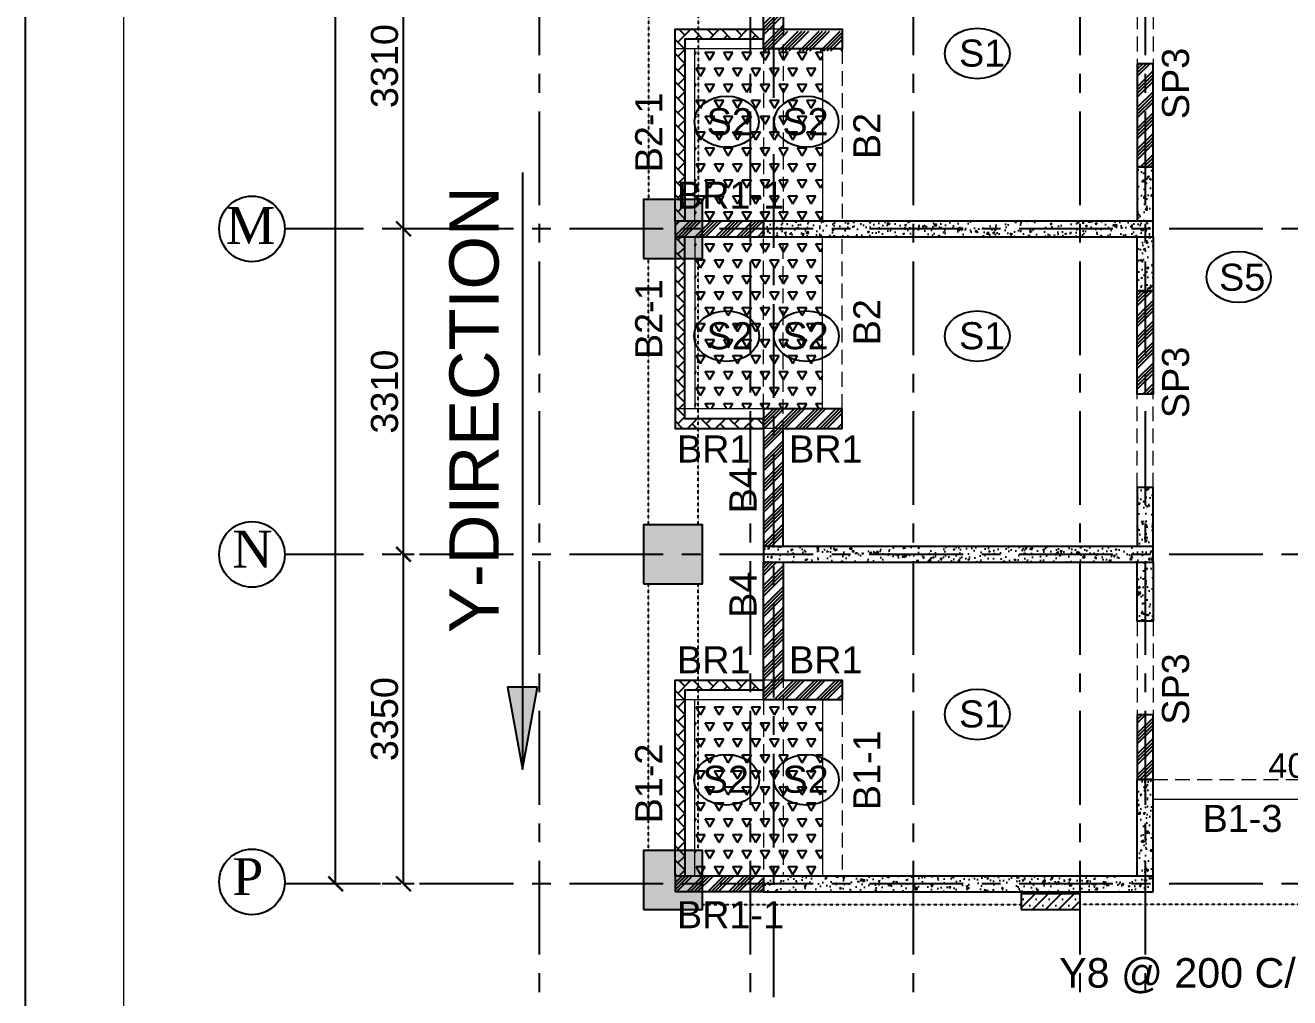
# Model space of a CAD drawing. Header units: inches. Extents: x -1898 to 127651, y -195120 to -109120.
# Drawn here: x -1898 to 10957, y -177011 to -167123 of the extents above; entities that cross this region are included whole.
import ezdxf

# ---------------------------------------------------------------- set-up
doc = ezdxf.new("R2010")
doc.units = ezdxf.units.IN
doc.header["$MEASUREMENT"] = 0
for name, pattern in [('CENTER', [50.8, 31.75, -6.35, 6.35, -6.35]), ('DASHED2', [9.525, 6.35, -3.175]), ('Hidden', [3, 2, -1])]:
    doc.linetypes.add(name, pattern=pattern)
for name, color, linetype in [('160 R.C. WALL HAT', 8, 'Continuous'), ('160 R.C.WALL', 6, 'Continuous'), ('2', 5, 'Continuous'), ('AR-Column', 40, 'Continuous'), ('AR-Hidden', 251, 'DASHED2'), ('BAL. PARAPET WALL', 4, 'Continuous'), ('BEAM TEXT', 4, 'Continuous'), ('DIM', 251, 'Continuous'), ('GIRD CIR', 1, 'Continuous'), ('GIRD TEXT', 4, 'Continuous'), ('GRID', 8, 'CENTER'), ('GRID DIM', 4, 'Continuous'), ('NON S.WALL HATCH', 8, 'Continuous'), ('NON STRUC R.C.WALL', 6, 'Continuous'), ('NON.STRUC.R.C.WALLS', 1, 'Continuous'), ('PARAPET WALL', 4, 'Continuous'), ('SLAB DIS', 32, 'Continuous'), ('SPANRAL BEAM', 3, 'Continuous'), ('SUNKEN', 8, 'Continuous')]:
    doc.layers.add(name, color=color, linetype=linetype)
for name, color, linetype, lineweight in [('BEAMS', 3, 'Continuous', 0), ('JKEC COLHAT', 2, 'Continuous', 20), ('SLAB CIR', 1, 'Continuous', 25), ('SLAB REIN', 31, 'Continuous', 0), ('SLAB TXT', 3, 'Continuous', 0), ('TEXT1', 3, 'Continuous', 20)]:
    doc.layers.add(name, color=color, linetype=linetype, lineweight=lineweight)
doc.styles.add('T 200', font='sanss___.ttf')
doc.styles.add('T200', font='sanss___.ttf', dxfattribs={"height": 275})
doc.styles.add('T300', font='sanss___.ttf', dxfattribs={"height": 350})
doc.styles.add('T400', font='romantic.ttf')
doc.dimstyles.new('T 300', dxfattribs={"dimtxt": 275, "dimasz": 150, "dimexe": 1, "dimexo": 0, "dimgap": 50, "dimtad": 1, "dimdec": 0, "dimrnd": 5, "dimdsep": 46, "dimtxsty": 'T200', "dimblk": 'ARCHTICK', "dimcen": 2.5, "dimdle": 1, "dimclrd": 5, "dimclre": 253, "dimclrt": 4, "dimadec": 0, "dimazin": 0, "dimtfac": 1, "dimtdec": 0, "dimtmove": 2, "dimatfit": 3, "dimfxl": 0, "dimarcsym": 0})
pattern_1 = [(45, (2346260.05, -275504.5), (-106.066017, 106.066017), []), (45, (2346295.4, -275504.5), (-106.066017, 106.066017), []), (45, (2346330.76, -275504.5), (-106.066017, 106.066017), []), (45, (2346366.12, -275504.5), (-106.066017, 106.066017), [])]
pattern_2 = [(60, (2301842.9, -380682.11), (-93.75, 162.379763), [93.75, -93.75]), (120, (2301842.9, -380682.11), (-187.5, 1e-07), [93.75, -93.75]), (0, (2301796.02, -380600.92), (93.75, 162.379763), [93.75, -93.75])]
pattern_3 = [(45, (-2120350.89, 327407.85), (1e-14, 143.684098), [304.8, -101.6]), (135, (-2120279.05, 327479.7), (1e-14, 143.684098), [304.8, -101.6])]
pattern_4 = [(50, (2184721.52, 77472.34), (179.315046, -15.688034), [18.75, -206.25]), (355, (2184721.52, 77472.34), (-34.687833, 188.048033), [15, -165]), (100.4514445, (2184736.47, 77471.03), (144.627212, 172.359998), [15.935048, -175.285528]), (46.1842, (2184721.52, 77522.34), (266.810333, -41.37982), [28.125, -309.375]), (96.635635, (2184743.76, 77518.9), (233.665486, 243.52965), [23.902586, -262.92844]), (351.184164, (2184721.52, 77522.34), (233.665486, 243.52965), [22.5, -247.5]), (21, (2184746.52, 77509.84), (149.226763, -100.654723), [18.75, -206.25]), (326, (2184746.52, 77509.84), (60.828833, 181.287511), [15, -165]), (71.451445, (2184758.96, 77501.45), (210.055594, 80.632788), [15.935047, -175.285528]), (37.5, (2184721.524, 77472.34), (3.0399638, 83.2234635), [0, -163, 0, -167.5, 0, -165.625]), (7.5, (2184721.52, 77472.34), (65.7673844, 98.602928), [0, -95.5, 0, -159.25, 0, -63.125]), (327.5, (2184665.774, 77472.34), (133.455609, -5.638718), [0, -62.5, 0, -195, 0, -258.75]), (317.5, (2184640.77, 77472.34), (145.7965423, 25.0262456), [0, -81.25, 0, -129.5, 0, -183.75])]
pattern_5 = [(45, (-131825.64, 74440.45), (-66.29126, 66.29126), []), (45, (-131759.35, 74440.45), (-66.29126, 66.29126), [0, -93.75])]

# ---------------------------------------------------------------- blocks, each defined once
blk = doc.blocks.new('_ARCHTICK')
at = {"color": 0, "linetype": 'ByBlock', "const_width": 0.15}
blk.add_lwpolyline([(-0.5, -0.5), (0.5, 0.5)], dxfattribs=at)
blk = doc.blocks.new('*D744')
at = {"layer": 'Defpoints', "color": 0}
for p in [(1257, -152204), (1713, -152204, 15), (1713, -175853, 15)]:
    blk.add_point(p, dxfattribs=at)
at = {"layer": 'GRID DIM', "color": 253, "lineweight": -2}
for p, q in [((1713, -152204), (1256, -152204)), ((1713, -175853), (1256, -175853))]:
    blk.add_line(p, q, dxfattribs=at)
at = {"layer": 'GRID DIM', "color": 5, "lineweight": -2}
blk.add_line((1257, -175854), (1257, -152203), dxfattribs=at)
at = {"layer": 'GRID DIM', "color": 5, "lineweight": -2, "xscale": 150, "yscale": 150, "zscale": 150}
for p, rotation in [((1257, -152204), 90), ((1257, -175853), 270)]:
    blk.add_blockref('_ARCHTICK', p, dxfattribs=dict(at, rotation=rotation))
at = {"layer": 'GRID DIM', "color": 4, "insert": (1065, -164029), "char_height": 275, "attachment_point": 5, "rotation": 90, "style": 'T200'}
blk.add_mtext('23650', dxfattribs=at)
blk = doc.blocks.new('*D745')
at = {"layer": 'Defpoints', "color": 0}
for p in [(1947, -172503), (2054, -172503, 15), (2054, -175853, 15)]:
    blk.add_point(p, dxfattribs=at)
at = {"layer": 'GRID DIM', "color": 253, "lineweight": -2}
for p, q in [((2054, -172503), (1946, -172503)), ((2054, -175853), (1946, -175853))]:
    blk.add_line(p, q, dxfattribs=at)
at = {"layer": 'GRID DIM', "color": 5, "lineweight": -2}
blk.add_line((1947, -175854), (1947, -172502), dxfattribs=at)
at = {"layer": 'GRID DIM', "color": 5, "lineweight": -2, "xscale": 150, "yscale": 150, "zscale": 150}
for p, rotation in [((1947, -172503), 90), ((1947, -175853), 270)]:
    blk.add_blockref('_ARCHTICK', p, dxfattribs=dict(at, rotation=rotation))
at = {"layer": 'GRID DIM', "color": 4, "insert": (1755, -174178), "char_height": 275, "attachment_point": 5, "rotation": 90, "style": 'T200'}
blk.add_mtext('3350', dxfattribs=at)
blk = doc.blocks.new('*D746')
at = {"layer": 'Defpoints', "color": 0}
for p in [(1947, -169193), (2122, -169193, 15), (2054, -172503, 15)]:
    blk.add_point(p, dxfattribs=at)
at = {"layer": 'GRID DIM', "color": 253, "lineweight": -2}
for p, q in [((2122, -169193), (1946, -169193)), ((2054, -172503), (1946, -172503))]:
    blk.add_line(p, q, dxfattribs=at)
at = {"layer": 'GRID DIM', "color": 5, "lineweight": -2}
blk.add_line((1947, -172504), (1947, -169192), dxfattribs=at)
at = {"layer": 'GRID DIM', "color": 5, "lineweight": -2, "xscale": 150, "yscale": 150, "zscale": 150}
for p, rotation in [((1947, -169193), 90), ((1947, -172503), 270)]:
    blk.add_blockref('_ARCHTICK', p, dxfattribs=dict(at, rotation=rotation))
at = {"layer": 'GRID DIM', "color": 4, "insert": (1755, -170848), "char_height": 275, "attachment_point": 5, "rotation": 90, "style": 'T200'}
blk.add_mtext('3310', dxfattribs=at)
blk = doc.blocks.new('*D747')
at = {"layer": 'Defpoints', "color": 0}
for p in [(1947, -165883), (2051, -165883, 15), (2122, -169193, 15)]:
    blk.add_point(p, dxfattribs=at)
at = {"layer": 'GRID DIM', "color": 253, "lineweight": -2}
for p, q in [((2051, -165883), (1946, -165883)), ((2122, -169193), (1946, -169193))]:
    blk.add_line(p, q, dxfattribs=at)
at = {"layer": 'GRID DIM', "color": 5, "lineweight": -2}
blk.add_line((1947, -169194), (1947, -165882), dxfattribs=at)
at = {"layer": 'GRID DIM', "color": 5, "lineweight": -2, "xscale": 150, "yscale": 150, "zscale": 150}
for p, rotation in [((1947, -165883), 90), ((1947, -169193), 270)]:
    blk.add_blockref('_ARCHTICK', p, dxfattribs=dict(at, rotation=rotation))
at = {"layer": 'GRID DIM', "color": 4, "insert": (1755, -167538), "char_height": 275, "attachment_point": 5, "rotation": 90, "style": 'T200'}
blk.add_mtext('3310', dxfattribs=at)
blk = doc.blocks.new('A$C02A55DAE')
at = {"layer": 'NON S.WALL HATCH'}
h = blk.add_hatch(dxfattribs=at)
h.set_pattern_fill('SACNCR', color=256, scale=1000)
h.set_pattern_definition(pattern_5)
h.paths.add_polyline_path([(-774, -21790), (-174, -21790), (-174, -21190), (-774, -21190)])
h.paths.add_polyline_path([(-774, -18480), (-174, -18480), (-174, -17880), (-774, -17880)])
h.paths.add_polyline_path([(-774, -15170), (-174, -15170), (-174, -14570), (-774, -14570)])
h.paths.add_polyline_path([(-774, -11940), (-174, -11940), (-174, -11680), (-774, -11680)])
h = blk.add_hatch(dxfattribs=at)
h.set_pattern_fill('SACNCR', color=256, scale=1000)
h.set_pattern_definition(pattern_5)
h.paths.add_polyline_path([(3064, -21790), (3664, -21790), (3664, -21630), (3064, -21630)])
h.paths.add_polyline_path([(6901, -21790), (7501, -21790), (7501, -21630), (6901, -21630)])
at = {"layer": 'AR-Column', "color": 4, "elevation": -29}
for points in [[(-774, -15170), (-174, -15170), (-174, -14570), (-774, -14570)], [(-774, -18480), (-174, -18480), (-174, -17880), (-774, -17880)], [(-774, -21790), (-174, -21790), (-174, -21190), (-774, -21190)], [(3064, -21790), (3664, -21790), (3664, -21630), (3064, -21630)]]:
    blk.add_lwpolyline(points, close=True, dxfattribs=at)
at = {"layer": 'AR-Hidden', "ltscale": 0.009}
for p, q in [((-726, -11940, -29), (-726, -14570, -29)), ((-221, -11940, -29), (-221, -14570, -29)), ((-726, -17880, -29), (-726, -15170, -29)), ((-221, -17880, -29), (-221, -15170, -29)), ((-726, -21190, -29), (-726, -18480, -29)), ((-221, -21190, -29), (-221, -18480, -29)), ((-174, -21740, -29), (3064, -21740, -29)), ((6901, -21740, -29), (3664, -21740, -29))]:
    blk.add_line(p, q, dxfattribs=at)

msp = doc.modelspace()

# ---------------------------------------------------------------- hatches: boundary and pattern name
at = {"layer": '160 R.C. WALL HAT'}
h = msp.add_hatch(dxfattribs=at)
h.set_pattern_fill('AR-CONC', color=256, scale=25)
h.set_pattern_definition(pattern_4)
h.paths.add_polyline_path([(9407.4, -168583.5), (9567.4, -168583.5), (9567.4, -169113.5), (9407.4, -169113.5)])
h = msp.add_hatch(dxfattribs=at)
h.set_pattern_fill('AR-CONC', color=256, scale=25)
h.set_pattern_definition([(50, (2183836.52, 66482.34), (179.315046, -15.688034), [18.75, -206.25]), (355, (2183836.52, 66482.34), (-34.687833, 188.048033), [15, -165]), (100.4514445, (2183851.47, 66481.03), (144.627212, 172.359998), [15.935048, -175.285528]), (46.1842, (2183836.52, 66532.34), (266.810333, -41.37982), [28.125, -309.375]), (96.635635, (2183858.76, 66528.9), (233.665486, 243.52965), [23.902586, -262.92844]), (351.184164, (2183836.52, 66532.34), (233.665486, 243.52965), [22.5, -247.5]), (21, (2183861.52, 66519.84), (149.226763, -100.654723), [18.75, -206.25]), (326, (2183861.52, 66519.84), (60.828833, 181.287511), [15, -165]), (71.451445, (2183873.96, 66511.45), (210.055594, 80.632788), [15.935047, -175.285528]), (37.5, (2183836.524, 66482.34), (3.0399638, 83.2234635), [0, -163, 0, -167.5, 0, -165.625]), (7.5, (2183836.52, 66482.34), (65.7673844, 98.602928), [0, -95.5, 0, -159.25, 0, -63.125]), (327.5, (2183780.774, 66482.34), (133.455609, -5.638718), [0, -62.5, 0, -195, 0, -258.75]), (317.5, (2183755.77, 66482.34), (145.7965423, 25.0262456), [0, -81.25, 0, -129.5, 0, -183.75])])
h.paths.add_polyline_path([(9567.4, -169273.5), (9567.4, -169113.5), (5607.4, -169113.5), (5607.4, -169273.5)])
h = msp.add_hatch(dxfattribs=at)
h.set_pattern_fill('AR-CONC', color=256, scale=25)
h.set_pattern_definition(pattern_4)
h.paths.add_polyline_path([(9407.4, -169823.5), (9567.4, -169823.5), (9567.4, -169273.5), (9407.4, -169273.5)])
h = msp.add_hatch(dxfattribs=at)
h.set_pattern_fill('AR-CONC', color=256, scale=25)
h.set_pattern_definition(pattern_4)
h.paths.add_polyline_path([(9567.4, -171823.5), (9407.4, -171823.5), (9407.4, -172423.5), (9567.4, -172423.5)])
h = msp.add_hatch(dxfattribs=at)
h.set_pattern_fill('AR-CONC', color=256, scale=25)
h.set_pattern_definition(pattern_4)
h.paths.add_polyline_path([(5607.4, -172423.5), (5607.4, -172583.5), (9567.4, -172583.5), (9567.4, -172423.5)])
h = msp.add_hatch(dxfattribs=at)
h.set_pattern_fill('AR-CONC', color=256, scale=25)
h.set_pattern_definition(pattern_4)
h.paths.add_polyline_path([(9407.4, -173183.5), (9567.4, -173183.5), (9567.4, -172583.5), (9407.4, -172583.5)])
h = msp.add_hatch(dxfattribs=at)
h.set_pattern_fill('AR-CONC', color=256, scale=25)
h.set_pattern_definition(pattern_4)
h.paths.add_polyline_path([(9567.4, -174792.1), (9407.4, -174792.1), (9407.4, -175773.5), (9567.4, -175773.5)])
h = msp.add_hatch(dxfattribs=at)
h.set_pattern_fill('AR-CONC', color=256, scale=25)
h.set_pattern_definition(pattern_4)
h.paths.add_polyline_path([(9567.4, -175933.5), (9567.4, -175773.5), (5607.4, -175773.5), (5607.4, -175933.5)])
at = {"layer": '2'}
msp.add_hatch(color=1, dxfattribs=at).paths.add_polyline_path([(3310, -173852.9), (3003.2, -173852.9), (3156.6, -174687.6)])
at = {"layer": 'BAL. PARAPET WALL'}
h = msp.add_hatch(dxfattribs=at)
h.set_pattern_fill('AR-HBONE', color=256, style=0)
h.set_pattern_definition(pattern_3)
h.paths.add_polyline_path([(4807.4, -169113.5), (4707.4, -169113.5), (4707.4, -167163.5), (5607.4, -167163.5), (5607.4, -167263.5), (4807.4, -167263.5)])
h = msp.add_hatch(dxfattribs=at)
h.set_pattern_fill('AR-HBONE', color=256, style=0)
h.set_pattern_definition(pattern_3)
h.paths.add_polyline_path([(4807.4, -169273.5), (4707.4, -169273.5), (4707.4, -171223.5), (5607.4, -171223.5), (5607.4, -171123.5), (4807.4, -171123.5)])
h = msp.add_hatch(dxfattribs=at)
h.set_pattern_fill('AR-HBONE', color=256, style=0)
h.set_pattern_definition([(45, (-2120350.89, 320787.85), (1e-14, 143.684098), [304.8, -101.6]), (135, (-2120279.05, 320859.7), (1e-14, 143.684098), [304.8, -101.6])])
h.paths.add_polyline_path([(4807.4, -175773.5), (4707.4, -175773.5), (4707.4, -173783.5), (5607.4, -173783.5), (5607.4, -173883.5), (4807.4, -173883.5)])
at = {"layer": 'NON STRUC R.C.WALL'}
h = msp.add_hatch(dxfattribs=at)
h.set_pattern_fill('ANSI34', color=1, scale=200)
h.set_pattern_definition([(45, (2346260.05, -275524.5), (-106.066017, 106.066017), []), (45, (2346295.4, -275524.5), (-106.066017, 106.066017), []), (45, (2346330.76, -275524.5), (-106.066017, 106.066017), []), (45, (2346366.12, -275524.5), (-106.066017, 106.066017), [])])
h.paths.add_polyline_path([(5807.4, -165983.5), (5607.4, -165983.5), (5607.4, -167383.5), (6407.4, -167383.5), (6407.4, -167183.5), (5807.4, -167183.5)])
h = msp.add_hatch(dxfattribs=at)
h.set_pattern_fill('ANSI34', color=1, scale=200)
h.set_pattern_definition(pattern_1)
h.paths.add_polyline_path([(9407.4, -167513.5), (9407.4, -168563.5), (9567.4, -168563.5), (9567.4, -167513.5)])
h = msp.add_hatch(dxfattribs=at)
h.set_pattern_fill('ANSI34', color=1, scale=200)
h.set_pattern_definition(pattern_1)
h.paths.add_polyline_path([(5607.4, -169273.5), (5607.4, -169113.5), (4707.4, -169113.5), (4707.4, -169273.5)])
h = msp.add_hatch(dxfattribs=at)
h.set_pattern_fill('ANSI34', color=1, scale=200)
h.set_pattern_definition(pattern_1)
h.paths.add_polyline_path([(9407.4, -170873.5), (9407.4, -169823.5), (9567.4, -169823.5), (9567.4, -170873.5)])
h = msp.add_hatch(dxfattribs=at)
h.set_pattern_fill('ANSI34', color=1, scale=200)
h.set_pattern_definition(pattern_1)
h.paths.add_polyline_path([(5807.4, -172423.5), (5807.4, -171223.5), (6407.4, -171223.5), (6407.4, -171023.5), (5607.4, -171023.5), (5607.4, -172423.5)])
h = msp.add_hatch(dxfattribs=at)
h.set_pattern_fill('ANSI34', color=1, scale=200)
h.set_pattern_definition(pattern_1)
h.paths.add_polyline_path([(5807.4, -172583.5), (5807.4, -173783.5), (6407.4, -173783.5), (6407.4, -173983.5), (5607.4, -173983.5), (5607.4, -172583.5)])
h = msp.add_hatch(dxfattribs=at)
h.set_pattern_fill('ANSI34', color=1, scale=200)
h.set_pattern_definition(pattern_1)
h.paths.add_polyline_path([(9407.4, -174133.5), (9407.4, -174792.1), (9567.4, -174792.1), (9567.4, -174133.5)])
h = msp.add_hatch(dxfattribs=at)
h.set_pattern_fill('ANSI34', color=1, scale=200)
h.set_pattern_definition(pattern_1)
h.paths.add_polyline_path([(5607.4, -175773.5), (4707.4, -175773.5), (4707.4, -175933.5), (5607.4, -175933.5)])
at = {"layer": 'SUNKEN'}
h = msp.add_hatch(dxfattribs=at)
h.set_pattern_fill('TRIANG', color=256, scale=500)
h.set_pattern_definition(pattern_2)
h.paths.add_polyline_path([(4907.4, -167343.5), (6207.4, -167343.5), (6207.4, -169113.5), (4907.4, -169113.5)])
h = msp.add_hatch(dxfattribs=at)
h.set_pattern_fill('TRIANG', color=256, scale=500)
h.set_pattern_definition(pattern_2)
h.paths.add_polyline_path([(4907.4, -171023.5), (6207.4, -171023.5), (6207.4, -169273.5), (4907.4, -169273.5)])
h = msp.add_hatch(dxfattribs=at)
h.set_pattern_fill('TRIANG', color=256, scale=500)
h.set_pattern_definition(pattern_2)
h.paths.add_polyline_path([(4907.4, -173983.5), (6207.4, -173983.5), (6207.4, -175773.5), (4907.4, -175773.5)])

# ---------------------------------------------------------------- linework, layer by layer
at = {"layer": '160 R.C.WALL'}
for p, q in [((9567.4, -174792.1, 14.7), (9407.4, -174792.1, 14.7)), ((9407.4, -175773.5, 14.7), (9407.4, -174792.1, 14.7)), ((9407.4, -174792.1, 14.7), (9567.4, -174792.1, 14.7)), ((9567.4, -175773.5, 14.7), (9567.4, -174792.1, 14.7))]:
    msp.add_line(p, q, dxfattribs=at)
at = {"layer": '160 R.C.WALL', "elevation": 14.7}
for points in [[(9567.4, -169113.5), (9567.4, -168563.5), (9407.4, -168563.5), (9407.4, -169113.5)], [(9567.4, -169273.5), (9567.4, -169823.5), (9407.4, -169823.5), (9407.4, -169273.5)], [(9567.4, -172423.5), (9567.4, -171823.5), (9407.4, -171823.5), (9407.4, -172423.5)], [(9567.4, -172583.5), (9567.4, -173183.5), (9407.4, -173183.5), (9407.4, -172583.5)]]:
    msp.add_lwpolyline(points, dxfattribs=at)
for points in [[(9567.4, -169273.5), (9567.4, -169113.5), (5607.4, -169113.5), (5607.4, -169273.5)], [(9567.4, -172583.5), (9567.4, -172423.5), (5607.4, -172423.5), (5607.4, -172583.5)], [(9567.4, -175933.5), (9567.4, -175773.5), (5607.4, -175773.5), (5607.4, -175933.5)]]:
    msp.add_lwpolyline(points, close=True, dxfattribs=at)
at = {"layer": '2', "color": 1}
msp.add_line((3156.6, -168619.7), (3156.6, -174687.6), dxfattribs=at)
msp.add_lwpolyline([(3310, -173852.9), (3003.2, -173852.9), (3156.6, -174687.6), (3310, -173852.9)], dxfattribs=at)
at = {"layer": 'BAL. PARAPET WALL', "elevation": 14.7}
for points in [[(4807.4, -169113.5), (4707.4, -169113.5), (4707.4, -167163.5), (5607.4, -167163.5), (5607.4, -167263.5), (4807.4, -167263.5), (4807.4, -169113.5)], [(4807.4, -169273.5), (4707.4, -169273.5), (4707.4, -171223.5), (5607.4, -171223.5), (5607.4, -171123.5), (4807.4, -171123.5), (4807.4, -169273.5)], [(4807.4, -175773.5), (4707.4, -175773.5), (4707.4, -173783.5), (5607.4, -173783.5), (5607.4, -173883.5), (4807.4, -173883.5), (4807.4, -175773.5)]]:
    msp.add_lwpolyline(points, dxfattribs=at)
at = {"layer": 'BEAMS', "color": 4, "linetype": 'Continuous', "ltscale": 0.01}
for p, q in [((5607.4, -165963.5, 14.7), (5607.4, -167363.5, 14.7)), ((6407.4, -167163.5, 14.7), (4707.4, -167163.5, 14.7)), ((4707.4, -169113.5, 14.7), (4707.4, -167163.5, 14.7)), ((6407.4, -167363.5, 14.7), (4707.4, -167363.5, 14.7)), ((4907.4, -169113.5, 14.7), (4907.4, -167363.5, 14.7)), ((6207.4, -167363.5, 14.7), (6207.4, -169113.5, 14.7)), ((4707.4, -169273.5, 14.7), (4707.4, -171223.5, 14.7)), ((4907.4, -169273.5, 14.7), (4907.4, -171023.5, 14.7)), ((6207.4, -171023.5, 14.7), (6207.4, -169273.5, 14.7)), ((6407.4, -171023.5, 14.7), (4707.4, -171023.5, 14.7)), ((5607.4, -172423.5, 14.7), (5607.4, -171023.5, 14.7)), ((6407.4, -171223.5, 14.7), (4707.4, -171223.5, 14.7)), ((5607.4, -172583.5, 14.7), (5607.4, -173983.5, 14.7)), ((6407.4, -173783.5, 14.7), (4707.4, -173783.5, 14.7)), ((4707.4, -175773.5, 14.7), (4707.4, -173783.5, 14.7)), ((6407.4, -173983.5, 14.7), (4707.4, -173983.5, 14.7)), ((4907.4, -175773.5, 14.7), (4907.4, -173983.5, 14.7)), ((6207.4, -173983.5, 14.7), (6207.4, -175773.5, 14.7)), ((9567.4, -174992.1, 14.7), (11367.4, -174992.1, 14.7))]:
    msp.add_line(p, q, dxfattribs=at)
at = {"layer": 'BEAMS', "linetype": 'Hidden', "ltscale": 75}
for p, q in [((5807.4, -165963.5, 14.7), (5807.4, -169113.5, 14.7)), ((9407.4, -166563.5, 14.7), (9407.4, -168563.5, 14.7)), ((9567.4, -166563.5, 14.7), (9567.4, -168563.5, 14.7)), ((5607.4, -167363.5, 14.7), (5607.4, -169113.5, 14.7)), ((6407.4, -167363.5, 14.7), (6407.4, -169113.5, 14.7)), ((5607.4, -171019.3, 14.7), (5607.4, -169273.5, 14.7)), ((5807.4, -172423.5, 14.7), (5807.4, -169273.5, 14.7)), ((6407.4, -171023.5, 14.7), (6407.4, -169273.5, 14.7)), ((9407.4, -171823.5, 14.7), (9407.4, -169823.5, 14.7)), ((9567.4, -171823.5, 14.7), (9567.4, -169823.5, 14.7)), ((5807.4, -172583.5, 14.7), (5807.4, -175773.5, 14.7)), ((9407.4, -173183.5, 14.7), (9407.4, -174792.1, 14.7)), ((9567.4, -173183.5, 14.7), (9567.4, -174792.1, 14.7)), ((5607.4, -173983.5, 14.7), (5607.4, -175773.5, 14.7)), ((6407.4, -173983.5, 14.7), (6407.4, -175773.5, 14.7)), ((9567.4, -174792.1, 14.7), (11367.4, -174792.1, 14.7))]:
    msp.add_line(p, q, dxfattribs=at)
at = {"layer": 'Defpoints', "ltscale": 0.2}
msp.add_lwpolyline([(-1898.4, -195120.3), (120101.6, -195120.3), (120101.6, -109120.3), (-1898.4, -109120.3)], close=True, dxfattribs=at)
at = {"layer": 'GIRD CIR'}
for centre in [(406.1, -169193.5, 14.7), (406.1, -172503.5, 14.7), (406.1, -175833.5, 14.7)]:
    msp.add_circle(centre, 333.3, dxfattribs=at)
at = {"layer": 'GRID', "ltscale": 30}
for p, q in [((3327.4, -146663.3, 14.7), (3327.4, -178683.9, 14.7)), ((5472.4, -146663.3, 14.7), (5472.4, -178683.9, 14.7)), ((7127.4, -146663.3, 14.7), (7127.4, -178683.9, 14.7)), ((8822.4, -146663.3, 14.7), (8822.4, -178683.9, 14.7)), ((9487.4, -146663.3, 14.7), (9487.4, -178683.9, 14.7)), ((5707.4, -147097.6, 14.7), (5707.4, -178683.9, 14.7)), ((86883.8, -169193.5, 14.7), (739.5, -169193.5, 14.7)), ((86883.8, -172503.5, 14.7), (739.5, -172503.5, 14.7)), ((86883.8, -175853.5, 14.7), (739.5, -175853.5, 14.7))]:
    msp.add_line(p, q, dxfattribs=at)
at = {"layer": 'JKEC COLHAT', "ltscale": 0.2}
msp.add_lwpolyline([(-898.4, -194120.3), (119101.6, -194120.3), (119101.6, -110120.3), (-898.4, -110120.3)], close=True, dxfattribs=at)
at = {"layer": 'NON.STRUC.R.C.WALLS'}
for p, q in [((5607.4, -175773.5, 14.7), (4707.4, -175773.5, 14.7)), ((4707.4, -175773.5, 14.7), (4707.4, -175933.5, 14.7)), ((5607.4, -175933.5, 14.7), (4707.4, -175933.5, 14.7))]:
    msp.add_line(p, q, dxfattribs=at)
at = {"layer": 'NON.STRUC.R.C.WALLS', "elevation": 14.7}
for points in [[(5807.4, -165963.5), (5807.4, -167163.5), (6407.4, -167163.5), (6407.4, -167363.5), (5607.4, -167363.5), (5607.4, -165963.5)], [(5807.4, -172423.5), (5807.4, -171223.5), (6407.4, -171223.5), (6407.4, -171023.5), (5607.4, -171023.5), (5607.4, -172423.5)], [(5807.4, -172583.5), (5807.4, -173783.5), (6407.4, -173783.5), (6407.4, -173983.5), (5607.4, -173983.5), (5607.4, -172583.5)]]:
    msp.add_lwpolyline(points, dxfattribs=at)
for points in [[(9407.4, -167513.5), (9407.4, -168563.5), (9567.4, -168563.5), (9567.4, -167513.5)], [(5607.4, -169273.5), (5607.4, -169113.5), (4707.4, -169113.5), (4707.4, -169273.5)], [(9407.4, -170873.5), (9407.4, -169823.5), (9567.4, -169823.5), (9567.4, -170873.5)], [(9407.4, -174133.5), (9407.4, -174792.1), (9567.4, -174792.1), (9567.4, -174133.5)]]:
    msp.add_lwpolyline(points, close=True, dxfattribs=at)
at = {"layer": 'PARAPET WALL'}
for p, q in [((6407.4, -167163.5, 14.7), (6407.4, -167363.5, 14.7)), ((6407.4, -171223.5, 14.7), (6407.4, -171023.5, 14.7)), ((6407.4, -173783.5, 14.7), (6407.4, -173983.5, 14.7))]:
    msp.add_line(p, q, dxfattribs=at)
at = {"layer": 'SLAB CIR'}
for centre in [(7780.2, -167410.2, -0.7), (5232.5, -170284.1, -0.7), (6043, -170284.1, -0.7), (7780.2, -170284.1, -0.7), (7780.2, -174129.8, -0.7), (5232.5, -174794.1, -0.7), (6043, -174794.1, -0.7)]:
    msp.add_ellipse(centre, major_axis=(331, 0), ratio=0.77685, dxfattribs=at)
at = {"layer": 'SLAB CIR', "extrusion": (0, 0, -1)}
for centre in [(5232.5, -168102.9, -0.7), (6043, -168102.9, -0.7), (10437.5, -169682.7)]:
    msp.add_ellipse(centre, major_axis=(331, 0), ratio=0.77685, dxfattribs=at)

# ---------------------------------------------------------------- block references
at = {"layer": 'DIM', "color": 1}
msp.add_blockref('A$C02A55DAE', (5162.4, -154323.5, 29.5), dxfattribs=at)

# ---------------------------------------------------------------- texts
at = {"layer": 'BEAM TEXT', "style": 'T300'}
for s, p in [('B2-1', (4577.4, -168618.1)), ('B2', (6795.6, -168483.9)), ('B2-1', (4577.4, -170516.9)), ('B2', (6795.6, -170377.2)), ('B4', (5536.2, -172085.7)), ('B4', (5536.2, -173148.4)), ('B1-1', (6795.6, -175103.9)), ('B1-2', (4577.4, -175238.1))]:
    msp.add_text(s, height=275, rotation=90, dxfattribs=at).set_placement(p)
for s, p in [('BR1-1', (4727.3, -168988)), ('BR1', (4727.3, -171568.7)), ('BR1', (5866.9, -171568.7)), ('BR1', (4727.3, -173713.3)), ('BR1', (5866.9, -173713.3)), ('B1-3', (10071.4, -175325.1)), ('BR1-1', (4727.1, -176304.2))]:
    msp.add_text(s, height=275, dxfattribs=at).set_placement(p)
at = {"layer": 'GIRD TEXT', "ltscale": 7, "style": 'T400'}
for s, p in [('M', (140.4, -169346.7)), ('N', (206.6, -172636.8)), ('P', (206.6, -175966.8))]:
    msp.add_text(s, height=375, dxfattribs=at).set_placement(p)
at = {"layer": 'SLAB DIS', "style": 'T200'}
msp.add_text('400', height=250, dxfattribs=at).set_placement((10740, -174774.9))
at = {"layer": 'SLAB REIN', "color": 3, "style": 'T200'}
msp.add_text('Y8 @ 200 C/C', height=300, dxfattribs=at).set_placement((8613.4, -176908.2))
at = {"layer": 'SLAB TXT', "style": 'T300'}
for s, p in [('S1', (7595.4, -167543.1)), ('S2', (5028.9, -168240.9)), ('S2', (5799.4, -168240.9)), ('S5', (10239.2, -169822.4)), ('S2', (5028.9, -170417)), ('S2', (5799.4, -170417)), ('S1', (7595.4, -170417)), ('S1', (7595.4, -174262.7)), ('S2', (4988.9, -174927)), ('S2', (5799.4, -174927))]:
    msp.add_text(s, height=275, dxfattribs=at).set_placement(p)
at = {"layer": 'SPANRAL BEAM', "style": 'T300'}
for p in [(9933.8, -168077.7), (9933.8, -171117.7), (9933.8, -174235.1)]:
    msp.add_text('SP3', height=275, rotation=90, dxfattribs=at).set_placement(p)
at = {"layer": 'TEXT1', "color": 4, "style": 'T 200'}
msp.add_text('Y-DIRECTION', height=500, rotation=90, dxfattribs=at).set_placement((2913.8, -173301.5))

# ---------------------------------------------------------------- dimensions: what is measured, and where the dimension line sits
at = {"layer": 'GRID DIM'}
for base, p1, p2, picture, middle in [((1256.8, -152203.6), (1713.2, -175853.5, 14.7), (1713.2, -152203.6, 14.7), '*D744', (1064.9, -164028.5)), ((1947.3, -165883.5), (2121.8, -169193.5, 14.7), (2050.6, -165883.5, 14.7), '*D747', (1755.4, -167538.5)), ((1947.3, -169193.5), (2054.4, -172503.5, 14.7), (2121.8, -169193.5, 14.7), '*D746', (1755.4, -170848.5)), ((1947.3, -172503.5), (2054.4, -175853.5, 14.7), (2054.4, -172503.5, 14.7), '*D745', (1755.4, -174178.5))]:
    dim = msp.add_linear_dim(base=base, p1=p1, p2=p2, angle=90, dimstyle='T 300', dxfattribs=at)
    dim.commit()
    dim.dimension.update_dxf_attribs({"geometry": picture, "text_midpoint": middle})

doc.saveas('drawing.dxf')
